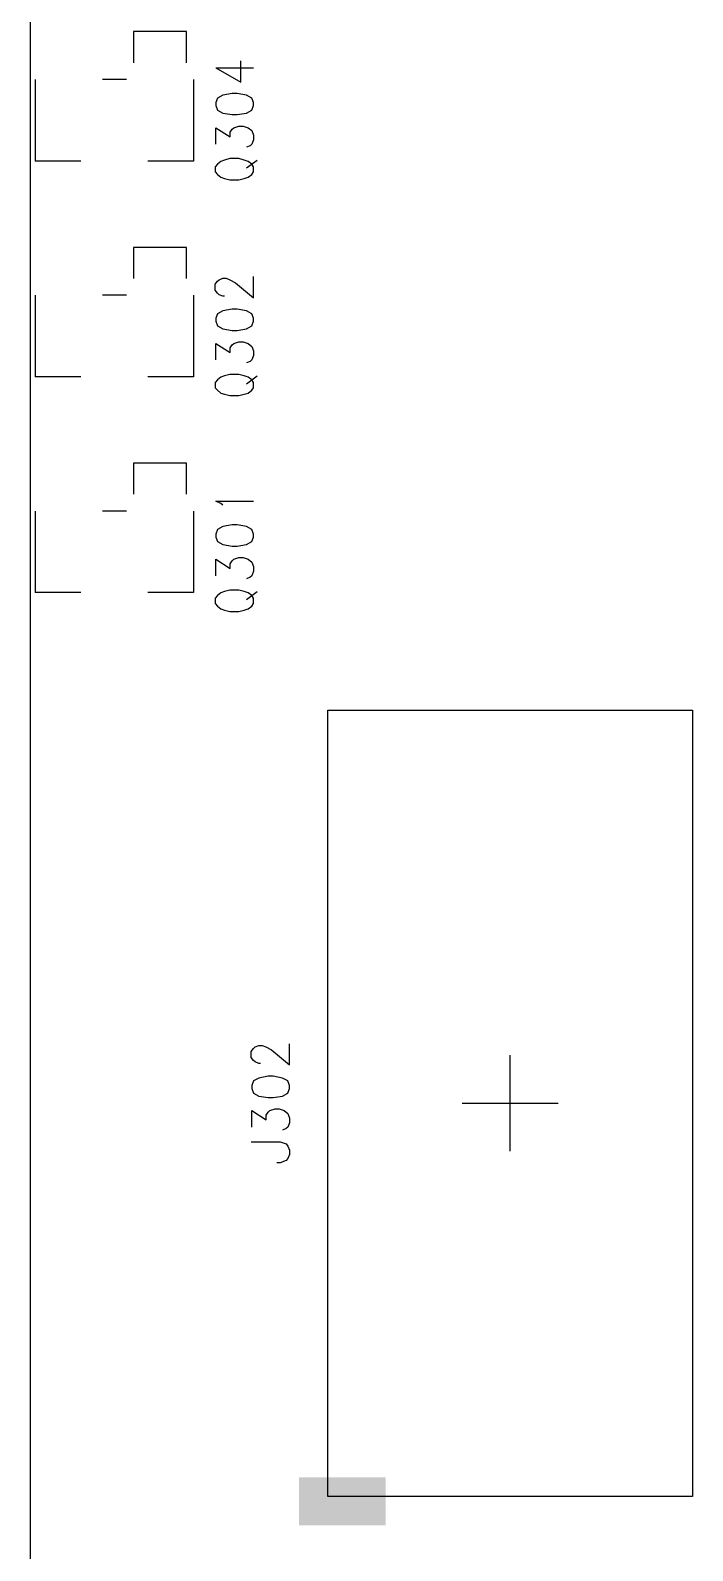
# Model space of a CAD drawing. Extents: x 295 to 953, y 10 to 290.
# Drawn here: x 545.1 to 567.8, y 152.1 to 204.4 of the extents above; entities that cross this region are included whole.
import ezdxf

# ---------------------------------------------------------------- set-up
doc = ezdxf.new("R2010")
doc.units = 0
doc.header["$LTSCALE"] = 5
doc.header["$MEASUREMENT"] = 0
doc.layers.add('13_C-SILK_GBR', color=7, linetype='CONTINUOUS')

msp = doc.modelspace()

# ---------------------------------------------------------------- linework, layer by layer
at = {"layer": '13_C-SILK_GBR'}
for p, q in [((545.078, 93.25), (545.078, 241.75)), ((550.44, 204.378), (548.625, 204.378)), ((548.625, 204.378), (548.625, 203.305)), ((550.44, 203.305), (550.44, 204.378)), ((551.45, 203.125), (552.31, 202.643)), ((551.45, 203.125), (552.75, 203.125)), ((552.31, 202.643), (552.31, 203.373)), ((545.243, 202.728), (545.243, 199.923)), ((548.378, 202.728), (547.553, 202.728)), ((550.688, 202.728), (550.688, 199.923)), ((551.509, 202.091), (551.45, 201.937)), ((551.45, 201.937), (551.45, 201.835)), ((551.691, 202.193), (551.509, 202.091)), ((552.011, 202.251), (551.691, 202.193)), ((552.191, 202.251), (552.011, 202.251)), ((552.511, 202.193), (552.191, 202.251)), ((552.691, 202.091), (552.511, 202.193)), ((552.75, 201.937), (552.691, 202.091)), ((552.75, 201.835), (552.75, 201.937)), ((551.45, 201.835), (551.509, 201.675)), ((551.509, 201.675), (551.691, 201.573)), ((551.691, 201.573), (552.011, 201.521)), ((552.011, 201.521), (552.191, 201.521)), ((552.191, 201.521), (552.511, 201.573)), ((552.511, 201.573), (552.691, 201.675)), ((552.691, 201.675), (552.75, 201.835)), ((551.45, 200.502), (551.45, 201.071)), ((551.45, 201.071), (551.95, 200.757)), ((551.95, 200.917), (552.011, 201.02)), ((551.95, 200.757), (551.95, 200.917)), ((552.011, 201.02), (552.07, 201.071)), ((552.07, 201.071), (552.25, 201.129)), ((552.25, 201.129), (552.39, 201.129)), ((552.39, 201.129), (552.57, 201.071)), ((552.57, 201.071), (552.691, 200.969)), ((552.691, 200.969), (552.75, 200.815)), ((552.63, 200.451), (552.511, 200.399)), ((552.691, 200.502), (552.63, 200.451)), ((552.75, 200.655), (552.691, 200.502)), ((552.75, 200.815), (552.75, 200.655)), ((546.81, 199.923), (545.243, 199.923)), ((550.688, 199.923), (549.12, 199.923)), ((551.63, 199.913), (551.509, 199.817)), ((551.75, 199.956), (551.63, 199.913)), ((551.93, 200.007), (551.75, 199.956)), ((552.25, 200.007), (551.93, 200.007)), ((552.43, 199.956), (552.25, 200.007)), ((552.57, 199.913), (552.43, 199.956)), ((552.511, 199.687), (552.871, 199.956)), ((552.691, 199.817), (552.57, 199.913)), ((551.509, 199.817), (551.43, 199.729)), ((551.43, 199.729), (551.43, 199.548)), ((551.43, 199.548), (551.509, 199.461)), ((551.509, 199.461), (551.63, 199.365)), ((551.63, 199.365), (551.75, 199.322)), ((551.75, 199.322), (551.93, 199.277)), ((552.25, 199.277), (552.43, 199.322)), ((552.43, 199.322), (552.57, 199.365)), ((552.57, 199.365), (552.691, 199.461)), ((552.75, 199.729), (552.691, 199.817)), ((552.691, 199.461), (552.75, 199.548)), ((552.75, 199.548), (552.75, 199.729)), ((551.93, 199.277), (552.25, 199.277)), ((550.44, 196.953), (548.625, 196.953)), ((548.625, 196.953), (548.625, 195.88)), ((550.44, 195.88), (550.44, 196.953)), ((551.43, 195.685), (551.509, 195.788)), ((551.43, 195.474), (551.43, 195.685)), ((551.509, 195.788), (551.57, 195.839)), ((551.57, 195.839), (551.691, 195.89)), ((551.691, 195.89), (551.81, 195.89)), ((551.81, 195.89), (551.93, 195.839)), ((551.93, 195.839), (552.13, 195.736)), ((552.13, 195.736), (552.75, 195.218)), ((552.75, 195.218), (552.75, 195.948)), ((545.243, 195.303), (545.243, 192.498)), ((548.378, 195.303), (547.553, 195.303)), ((550.688, 195.303), (550.688, 192.498)), ((551.509, 195.372), (551.43, 195.474)), ((551.57, 195.321), (551.509, 195.372)), ((551.691, 195.27), (551.57, 195.321)), ((551.75, 195.27), (551.691, 195.27)), ((551.509, 194.666), (551.45, 194.512)), ((551.691, 194.768), (551.509, 194.666)), ((552.011, 194.826), (551.691, 194.768)), ((552.191, 194.826), (552.011, 194.826)), ((552.511, 194.768), (552.191, 194.826)), ((552.691, 194.666), (552.511, 194.768)), ((552.75, 194.512), (552.691, 194.666)), ((551.45, 194.512), (551.45, 194.41)), ((551.45, 194.41), (551.509, 194.25)), ((551.509, 194.25), (551.691, 194.148)), ((551.691, 194.148), (552.011, 194.096)), ((552.011, 194.096), (552.191, 194.096)), ((552.191, 194.096), (552.511, 194.148)), ((552.511, 194.148), (552.691, 194.25)), ((552.691, 194.25), (552.75, 194.41)), ((552.75, 194.41), (552.75, 194.512)), ((551.45, 193.077), (551.45, 193.646)), ((551.45, 193.646), (551.95, 193.332)), ((551.95, 193.492), (552.011, 193.595)), ((552.011, 193.595), (552.07, 193.646)), ((552.07, 193.646), (552.25, 193.704)), ((552.25, 193.704), (552.39, 193.704)), ((552.39, 193.704), (552.57, 193.646)), ((552.57, 193.646), (552.691, 193.544)), ((551.95, 193.332), (551.95, 193.492)), ((552.691, 193.077), (552.63, 193.026)), ((552.691, 193.544), (552.75, 193.39)), ((552.75, 193.23), (552.691, 193.077)), ((552.75, 193.39), (552.75, 193.23)), ((551.75, 192.531), (551.63, 192.488)), ((551.93, 192.582), (551.75, 192.531)), ((552.25, 192.582), (551.93, 192.582)), ((552.43, 192.531), (552.25, 192.582)), ((552.57, 192.488), (552.43, 192.531)), ((552.63, 193.026), (552.511, 192.974)), ((552.511, 192.262), (552.871, 192.531)), ((546.81, 192.498), (545.243, 192.498)), ((550.688, 192.498), (549.12, 192.498)), ((551.509, 192.392), (551.43, 192.304)), ((551.43, 192.304), (551.43, 192.123)), ((551.43, 192.123), (551.509, 192.036)), ((551.63, 192.488), (551.509, 192.392)), ((551.509, 192.036), (551.63, 191.94)), ((552.691, 192.392), (552.57, 192.488)), ((552.57, 191.94), (552.691, 192.036)), ((552.75, 192.304), (552.691, 192.392)), ((552.691, 192.036), (552.75, 192.123)), ((552.75, 192.123), (552.75, 192.304)), ((551.63, 191.94), (551.75, 191.897)), ((551.75, 191.897), (551.93, 191.852)), ((551.93, 191.852), (552.25, 191.852)), ((552.25, 191.852), (552.43, 191.897)), ((552.43, 191.897), (552.57, 191.94)), ((550.44, 189.528), (548.625, 189.528)), ((548.625, 189.528), (548.625, 188.455)), ((550.44, 188.455), (550.44, 189.528)), ((545.243, 187.878), (545.243, 185.073)), ((548.378, 187.878), (547.553, 187.878)), ((550.688, 187.878), (550.688, 185.073)), ((551.63, 188.137), (551.45, 188.224)), ((551.45, 188.224), (552.75, 188.224)), ((551.691, 188.077), (551.63, 188.137)), ((551.691, 187.343), (551.509, 187.241)), ((552.011, 187.401), (551.691, 187.343)), ((552.191, 187.401), (552.011, 187.401)), ((552.511, 187.343), (552.191, 187.401)), ((552.691, 187.241), (552.511, 187.343)), ((551.509, 187.241), (551.45, 187.087)), ((551.45, 187.087), (551.45, 186.985)), ((551.45, 186.985), (551.509, 186.825)), ((551.509, 186.825), (551.691, 186.723)), ((552.511, 186.723), (552.691, 186.825)), ((552.75, 187.087), (552.691, 187.241)), ((552.691, 186.825), (552.75, 186.985)), ((552.75, 186.985), (552.75, 187.087)), ((551.691, 186.723), (552.011, 186.671)), ((552.011, 186.671), (552.191, 186.671)), ((552.07, 186.221), (552.25, 186.279)), ((552.191, 186.671), (552.511, 186.723)), ((552.25, 186.279), (552.39, 186.279)), ((552.39, 186.279), (552.57, 186.221)), ((551.45, 185.652), (551.45, 186.221)), ((551.45, 186.221), (551.95, 185.907)), ((551.95, 186.067), (552.011, 186.17)), ((551.95, 185.907), (551.95, 186.067)), ((552.011, 186.17), (552.07, 186.221)), ((552.57, 186.221), (552.691, 186.119)), ((552.691, 186.119), (552.75, 185.965)), ((552.75, 185.805), (552.691, 185.652)), ((552.75, 185.965), (552.75, 185.805)), ((552.63, 185.601), (552.511, 185.549)), ((552.691, 185.652), (552.63, 185.601)), ((546.81, 185.073), (545.243, 185.073)), ((550.688, 185.073), (549.12, 185.073)), ((551.509, 184.967), (551.43, 184.879)), ((551.43, 184.879), (551.43, 184.698)), ((551.43, 184.698), (551.509, 184.611)), ((551.63, 185.063), (551.509, 184.967)), ((551.75, 185.106), (551.63, 185.063)), ((551.93, 185.157), (551.75, 185.106)), ((552.25, 185.157), (551.93, 185.157)), ((552.43, 185.106), (552.25, 185.157)), ((552.57, 185.063), (552.43, 185.106)), ((552.511, 184.837), (552.871, 185.106)), ((552.691, 184.967), (552.57, 185.063)), ((552.75, 184.879), (552.691, 184.967)), ((552.691, 184.611), (552.75, 184.698)), ((552.75, 184.698), (552.75, 184.879)), ((551.509, 184.611), (551.63, 184.515)), ((551.63, 184.515), (551.75, 184.472)), ((551.75, 184.472), (551.93, 184.427)), ((551.93, 184.427), (552.25, 184.427)), ((552.25, 184.427), (552.43, 184.472)), ((552.43, 184.472), (552.57, 184.515)), ((552.57, 184.515), (552.691, 184.611)), ((555.308, 153.97), (555.308, 181.03)), ((555.308, 181.03), (567.848, 181.03)), ((567.848, 181.03), (567.848, 153.97)), ((553.988, 168.818), (553.988, 169.548)), ((552.668, 169.285), (552.747, 169.388)), ((552.668, 169.074), (552.668, 169.285)), ((552.747, 168.972), (552.668, 169.074)), ((552.747, 169.388), (552.808, 169.439)), ((552.808, 169.439), (552.928, 169.49)), ((552.928, 169.49), (553.047, 169.49)), ((553.047, 169.49), (553.168, 169.439)), ((553.168, 169.439), (553.367, 169.336)), ((553.367, 169.336), (553.988, 168.818)), ((561.578, 165.85), (561.578, 169.15)), ((552.808, 168.921), (552.747, 168.972)), ((552.928, 168.87), (552.808, 168.921)), ((552.988, 168.87), (552.928, 168.87)), ((552.747, 168.266), (552.687, 168.112)), ((552.687, 168.112), (552.687, 168.01)), ((552.687, 168.01), (552.747, 167.85)), ((552.928, 168.368), (552.747, 168.266)), ((553.248, 168.426), (552.928, 168.368)), ((553.428, 168.426), (553.248, 168.426)), ((553.748, 168.368), (553.428, 168.426)), ((553.928, 168.266), (553.748, 168.368)), ((553.988, 168.112), (553.928, 168.266)), ((553.928, 167.85), (553.988, 168.01)), ((553.988, 168.01), (553.988, 168.112)), ((552.747, 167.85), (552.928, 167.748)), ((552.928, 167.748), (553.248, 167.696)), ((553.248, 167.696), (553.428, 167.696)), ((553.428, 167.696), (553.748, 167.748)), ((553.748, 167.748), (553.928, 167.85)), ((559.928, 167.5), (563.228, 167.5)), ((552.687, 166.677), (552.687, 167.246)), ((552.687, 167.246), (553.187, 166.932)), ((553.187, 167.092), (553.248, 167.195)), ((553.187, 166.932), (553.187, 167.092)), ((553.248, 167.195), (553.308, 167.246)), ((553.308, 167.246), (553.488, 167.304)), ((553.488, 167.304), (553.628, 167.304)), ((553.628, 167.304), (553.808, 167.246)), ((553.808, 167.246), (553.928, 167.144)), ((553.928, 167.144), (553.988, 166.99)), ((553.988, 166.99), (553.988, 166.83)), ((553.867, 166.626), (553.748, 166.574)), ((553.928, 166.677), (553.867, 166.626)), ((553.988, 166.83), (553.928, 166.677)), ((552.668, 166.175), (553.667, 166.175)), ((553.667, 166.175), (553.867, 166.101)), ((553.867, 166.101), (553.928, 166.028)), ((553.928, 166.028), (553.988, 165.89)), ((553.988, 165.89), (553.988, 165.736)), ((553.667, 165.452), (553.547, 165.452)), ((553.867, 165.525), (553.667, 165.452)), ((553.928, 165.598), (553.867, 165.525)), ((553.988, 165.736), (553.928, 165.598)), ((567.848, 153.97), (555.308, 153.97))]:
    msp.add_line(p, q, dxfattribs=at)
for points in [[(554.318, 152.98), (554.318, 154.63), (557.288, 152.98), (557.288, 154.63)], [(554.318, 154.63), (554.318, 154.63), (557.288, 154.63), (554.318, 154.63)]]:
    msp.add_solid(points, dxfattribs=at)

doc.saveas('drawing.dxf')
